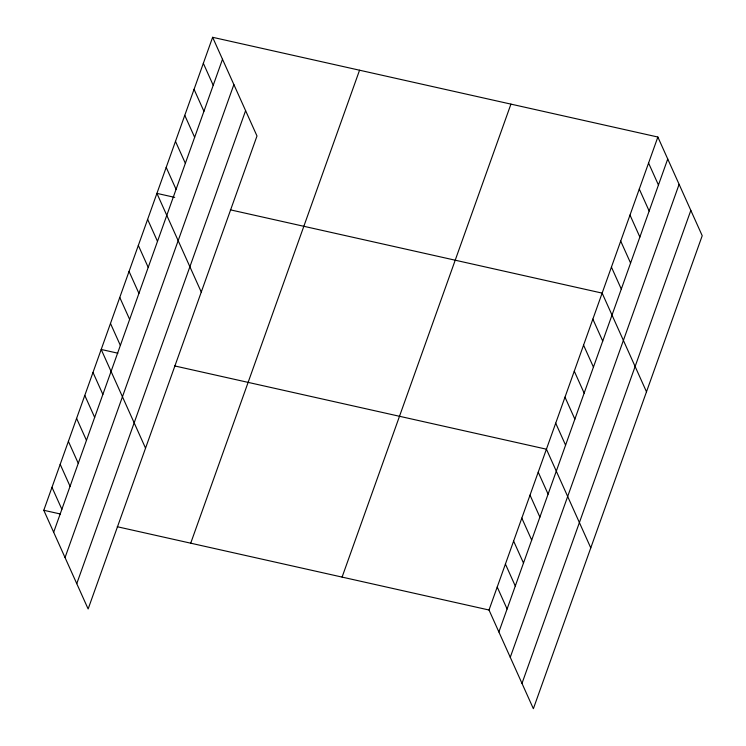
<?xml version="1.0" encoding="UTF-8"?>
<svg xmlns="http://www.w3.org/2000/svg" width="746" height="746" viewBox="0 0 746 746"><rect width="100%" height="100%" fill="white"/><g stroke="black" fill="none" stroke-linecap="round" stroke-linejoin="round"><path stroke-width="1.12" d="M212.629 37.3L256.988 135.986L88.14 608.969L43.79 510.283L212.629 37.3L657.86 137.031L702.21 235.717L533.371 708.7L489.012 610.014L657.86 137.031M53.665 532.252L222.504 59.27M65.042 557.57L233.88 84.587M76.763 583.652L245.602 110.669M190.715 543.191L359.553 70.208M342.088 577.096L510.935 104.123M498.887 631.974L667.735 159.001M510.264 657.301L679.112 184.318M521.995 683.383L690.833 210.4M174.723 197.373L156.912 193.382L201.271 292.078M230.374 209.84L602.143 293.113L646.493 391.799M117.887 353.203L101.195 349.464L145.545 448.16M174.657 365.922L546.426 449.195L590.776 547.89M43.79 510.283L60.482 514.022M117.253 526.732L489.012 610.014M648.572 163.048L658.448 185.017M639.285 189.055L649.16 211.025M629.997 215.072L639.872 237.041M620.709 241.089L630.584 263.058M611.431 267.096L621.297 289.066M592.856 319.129L602.731 341.099M583.568 345.137L593.443 367.107M574.28 371.154L584.155 393.123M564.992 397.17L574.868 419.14M555.705 423.178L565.58 445.148M538.22 472.171L548.096 494.141M530.024 495.139L539.89 517.109M521.818 518.116L531.693 540.085M513.621 541.092L523.496 563.062M505.415 564.06L515.29 586.03M497.218 587.037L507.093 609.006M203.341 63.317L213.216 85.286M194.063 89.324L203.928 111.294M184.775 115.341L194.65 137.311M175.487 141.358L185.362 163.327M166.199 167.365L176.075 189.335M147.624 219.399L157.499 241.368M138.336 245.415L148.212 267.385M129.058 271.423L138.924 293.392M119.77 297.44L129.636 319.409M110.483 323.456L120.358 345.426M92.998 372.44L102.864 394.41M84.792 395.417L94.667 417.387M76.596 418.385L86.461 440.354M68.39 441.362L78.265 463.331M60.193 464.329L70.059 486.299M51.987 487.306L61.862 509.276"/></g></svg>
